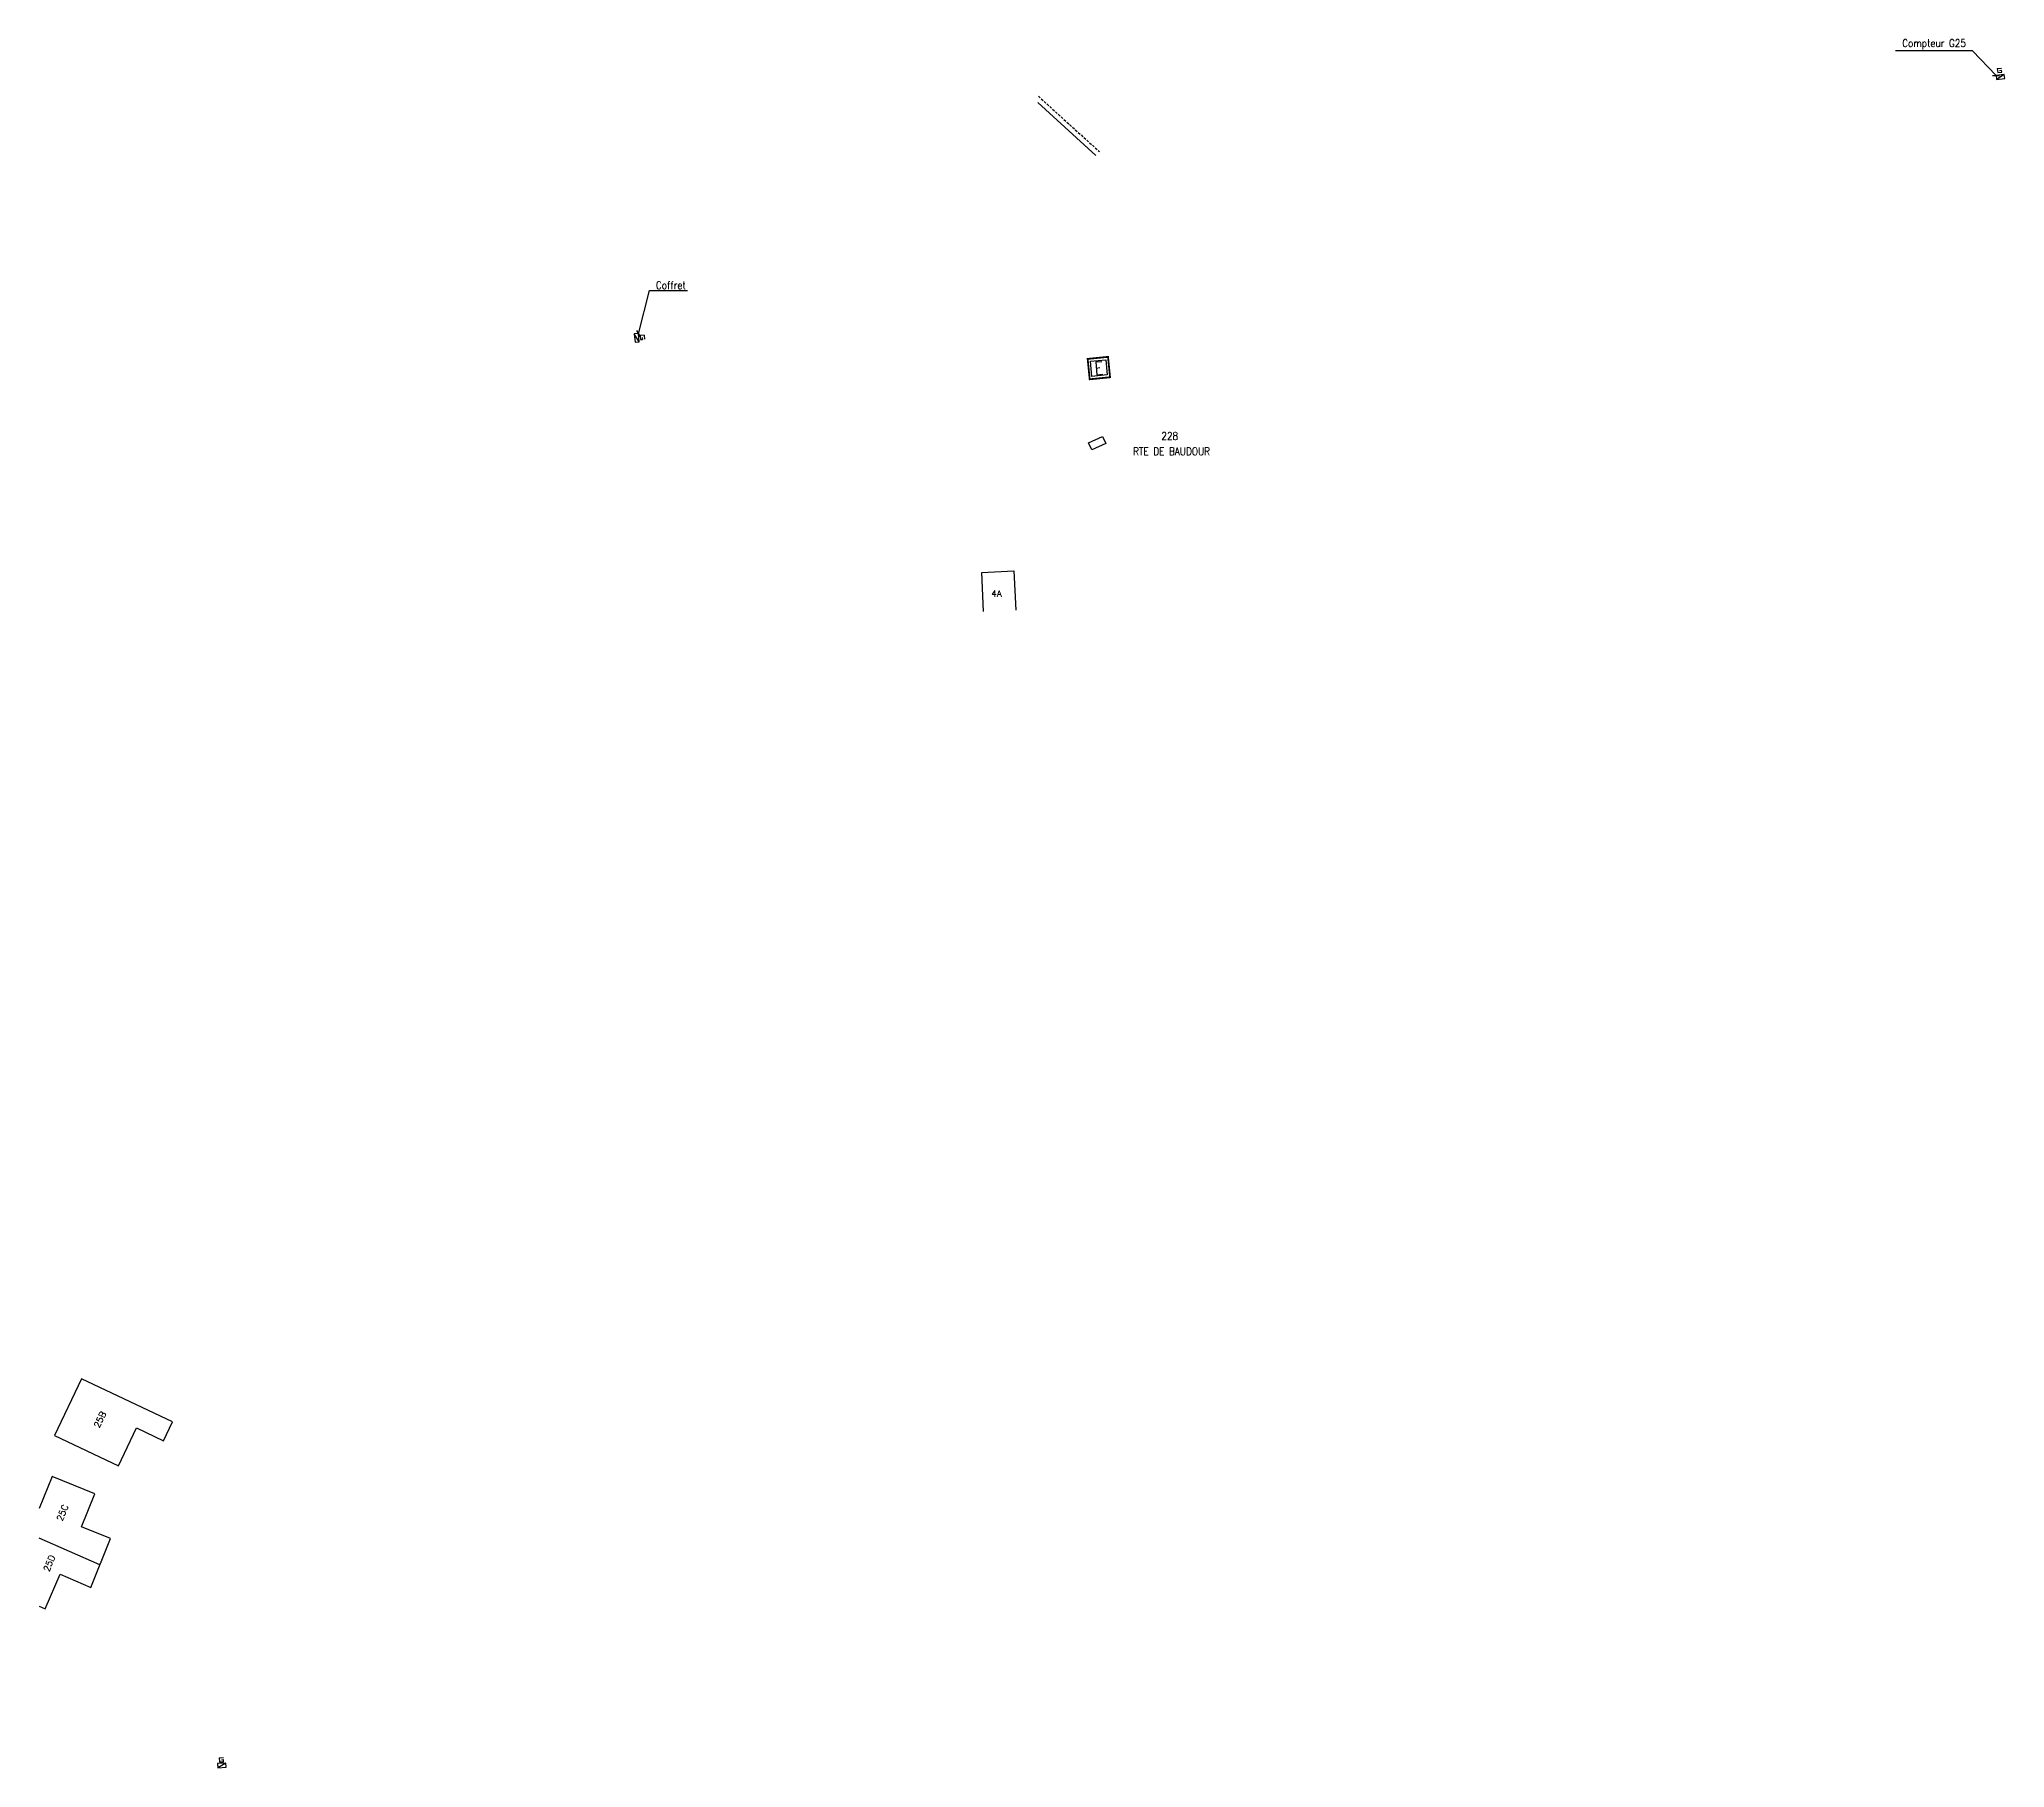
# Model space of a CAD drawing. Header units: millimetres. Extents: x 116000 to 116971, y 129059 to 129946.
# Drawn here: x 116000 to 116384, y 129126.5 to 129464 of the extents above; entities that cross this region are included whole.
import ezdxf
from ezdxf.enums import TextEntityAlignment as Align

# ---------------------------------------------------------------- set-up
doc = ezdxf.new("R2010")
doc.units = ezdxf.units.MM
doc.linetypes.add('DASHED', pattern=[0.75, 0.5, -0.25])
doc.layers.get('0').update_dxf_attribs({"linetype": 'CONTINUOUS'})
for name, color, linetype in [('M_200', 7, 'CONTINUOUS'), ('O_200', 7, 'CONTINUOUS'), ('W0100', 7, 'CONTINUOUS'), ('W0112', 1, 'DASHED'), ('W0310', 3, 'CONTINUOUS'), ('W0432', 7, 'CONTINUOUS'), ('W0991', 7, 'CONTINUOUS')]:
    doc.layers.add(name, color=color, linetype=linetype)
doc.styles.add('M_ROMANS', font='ROMANS.shx', dxfattribs={"width": 0.75})
doc.styles.get("Standard").update_dxf_attribs({"font": 'romans.shx', "width": 0.85})
doc.dimstyles.get("Standard").update_dxf_attribs({"dimtxt": 1.5, "dimasz": 1, "dimexe": 1.25, "dimexo": 0.625, "dimgap": 0.25, "dimtad": 2, "dimzin": 0, "dimdsep": 46, "dimtxsty": 'Standard', "dimblk1": 'OBLIQUE', "dimblk2": 'OBLIQUE', "dimsah": 1, "dimcen": -0.5, "dimse1": 1, "dimse2": 1, "dimadec": 0, "dimazin": 0, "dimtfac": 1, "dimtofl": 0, "dimtmove": 2, "dimatfit": 3, "dimldrblk": 'OBLIQUE', "dimfxl": 0, "dimtolj": 1, "dimtzin": 0, "dimarcsym": 0})

# ---------------------------------------------------------------- blocks, each defined once
blk = doc.blocks.new('M_200_56')
at = {"color": 0, "linetype": 'Continuous', "const_width": 0.35, "flags": 128}
blk.add_lwpolyline([(2, 2), (2, -2), (-2, -2), (-2, 2)], close=True, dxfattribs=at)
at = {"color": 0, "linetype": 'Continuous'}
blk.add_lwpolyline([(-1.5, 1.5), (1.5, 1.5), (1.5, -1.5), (-1.5, -1.5)], close=True, dxfattribs=at)
at = {"color": 0, "linetype": 'Continuous', "width": 0.85}
blk.add_text('E', height=2.5, dxfattribs=at).set_placement((0, 0), align=Align.MIDDLE_CENTER)
for tag, p in [('NUM', (0, 15.06)), ('NOM', (0, 8.65))]:
    blk.add_attdef(tag, text='', height=4, dxfattribs=at).set_placement(p, align=Align.MIDDLE)
at = {"color": 0, "linetype": 'Continuous', "style": 'M_ROMANS', "width": 0.75, "flags": 3}
for tag, p in [('DEF_COUP', (-0.13, -7.49)), ('DEF_LEG', (-0.13, -4.99)), ('DEF_TYPE', (-0.13, -9.99))]:
    blk.add_attdef(tag, text='', height=1.2, dxfattribs=at).set_placement(p, align=Align.MIDDLE)
blk = doc.blocks.new('*U9')
at = {"flags": 128}
for points in [[(0.8, 0.8), (-0.8, 0.8)], [(-0.8, 0.8), (-0.8, 0)], [(0.8, 0.8), (-0.8, 0)], [(-0.8, 0), (0.8, 0)], [(-0.4, 1.89), (-0.4, 1.09)], [(-0.4, 1.09), (0.4, 1.09)], [(-0.39, 1.89), (0.41, 1.89)], [(0, 1.49), (0.4, 1.49)], [(0.4, 1.09), (0.4, 1.49)], [(0.8, 0), (0.8, 0.8)]]:
    blk.add_lwpolyline(points, dxfattribs=at)
blk = doc.blocks.new('_OBLIQUE')
at = {"color": 0, "linetype": 'ByBlock'}
blk.add_line((-0.5, -0.5), (0.5, 0.5), dxfattribs=at)
blk = doc.blocks.new('T432')
at = {"flags": 128}
for points in [[(0.8, 0.8), (-0.8, 0.8)], [(-0.8, 0.8), (-0.8, 0)], [(0.8, 0.8), (-0.8, 0)], [(-0.8, 0), (0.8, 0)], [(-0.4, 2.1), (-0.4, 1.3)], [(-0.4, 1.3), (0.4, 1.3)], [(-0.39, 2.1), (0.41, 2.1)], [(0, 1.7), (0.4, 1.7)], [(0.4, 1.3), (0.4, 1.7)], [(0.8, 0), (0.8, 0.8)]]:
    blk.add_lwpolyline(points, dxfattribs=at)
blk = doc.blocks.new('O_200_01')
at = {"flags": 128}
blk.add_lwpolyline([(-1.5, 0.75), (1.5, 0.75), (1.5, -0.75), (-1.5, -0.75), (-1.5, 0.75)], dxfattribs=at)
at = {"color": 0, "linetype": 'Continuous', "width": 0.75, "flags": 3}
for tag, p in [('DEF_COUP', (0.5, -7.5)), ('DEF_LEG', (0.5, -5)), ('DEF_TYPE', (0.5, -10))]:
    blk.add_attdef(tag, text='', height=1.2, dxfattribs=at).set_placement(p, align=Align.MIDDLE)

msp = doc.modelspace()

# ---------------------------------------------------------------- linework, layer by layer
at = {"layer": 'W0100', "color": 252, "flags": 128}
for points in [[(116184.47, 129352.26), (116184.12, 129359.9), (116190.42, 129360.2), (116190.78, 129352.54)], [(116002.97, 129191.35), (116015.46, 129185.41), (116018.99, 129192.83), (116024.25, 129190.32), (116026, 129194), (116008.25, 129202.45), (116002.97, 129191.35)], [(116000, 129158.05), (116001.15, 129157.52), (116004.06, 129164.26), (116010.04, 129161.67), (116013.91, 129171.22), (116008.24, 129173.52), (116010.85, 129179.96), (116002.52, 129183.33), (116000, 129177.11)], [(116011.83, 129166.1), (116000, 129171.32)]]:
    msp.add_lwpolyline(points, dxfattribs=at)
at = {"layer": 'W0112', "color": 252, "flags": 128}
msp.add_lwpolyline([(116195.18, 129452.92), (116207.11, 129442.1)], dxfattribs=at)
at = {"layer": 'W0310', "color": 252, "flags": 128}
msp.add_lwpolyline([(116195.05, 129451.68), (116206.44, 129441.36)], dxfattribs=at)

# ---------------------------------------------------------------- block references
at = {"layer": 'M_200'}
ref = msp.add_blockref('M_200_56', (116207, 129399.83), dxfattribs=dict(at, rotation=5.700455326770513))
ref.add_attrib('NUM', '228', dxfattribs={"layer": '0', "color": 0, "linetype": 'Continuous', "height": 1.5, "width": 0.85}).set_placement((116220.85, 129386.57), align=Align.MIDDLE)
ref.add_attrib('NOM', 'RTE DE BAUDOUR', dxfattribs={"layer": '0', "color": 0, "linetype": 'Continuous', "height": 1.5, "width": 0.85}).set_placement((116221.21, 129383.57), align=Align.MIDDLE)
at = {"layer": 'O_200', "rotation": 24.54691118588072}
msp.add_blockref('O_200_01', (116206.68, 129385.17), dxfattribs=at)
at = {"layer": 'W0432'}
for name, p, rotation in [('T432', (116383.18, 129456.29), 7.145842312472216), ('*U9', (116116.31, 129405.69), 275.0154426820173), ('*U9', (116035.69, 129126.54), 4.164186104334444)]:
    msp.add_blockref(name, p, dxfattribs=dict(at, rotation=rotation))

# ---------------------------------------------------------------- texts
at = {"layer": 'W0432', "color": 252, "linetype": 'Continuous', "char_height": 1.5}
for s, insert, attachment_point in [('\\A1;Compteur G25', (116376.41, 129462.04), 9), ('\\A1;Coffret', (116120.46, 129415.26), 7)]:
    msp.add_mtext(s, dxfattribs=dict(at, insert=insert, attachment_point=attachment_point))
at = {"layer": 'W0991', "color": 252}
msp.add_text('4A', height=1.25, dxfattribs=at).set_placement((116186, 129355.17))
for s, rotation, p in [('25B', 64.5519, (116011.71, 129192.72)), ('25C', 67.9393, (116004.49, 129174.53)), ('25D', 67.9393, (116001.91, 129164.66))]:
    msp.add_text(s, height=1.25, rotation=rotation, dxfattribs=at).set_placement(p)

# ---------------------------------------------------------------- leaders
at = {"layer": 'W0432', "color": 252, "linetype": 'Continuous', "annotation_type": 0, "has_hookline": 1}
for points, hookline_direction, text_width in [([(116382.28, 129456.99), (116377.66, 129461.79), (116376.66, 129461.79)], 1, 13.78), ([(116117.03, 129406.55), (116119.21, 129415.01), (116120.21, 129415.01)], 0, 6.19)]:
    msp.add_leader(points, dimstyle='Standard', dxfattribs=dict(at, hookline_direction=hookline_direction, text_width=text_width))

doc.saveas('drawing.dxf')
